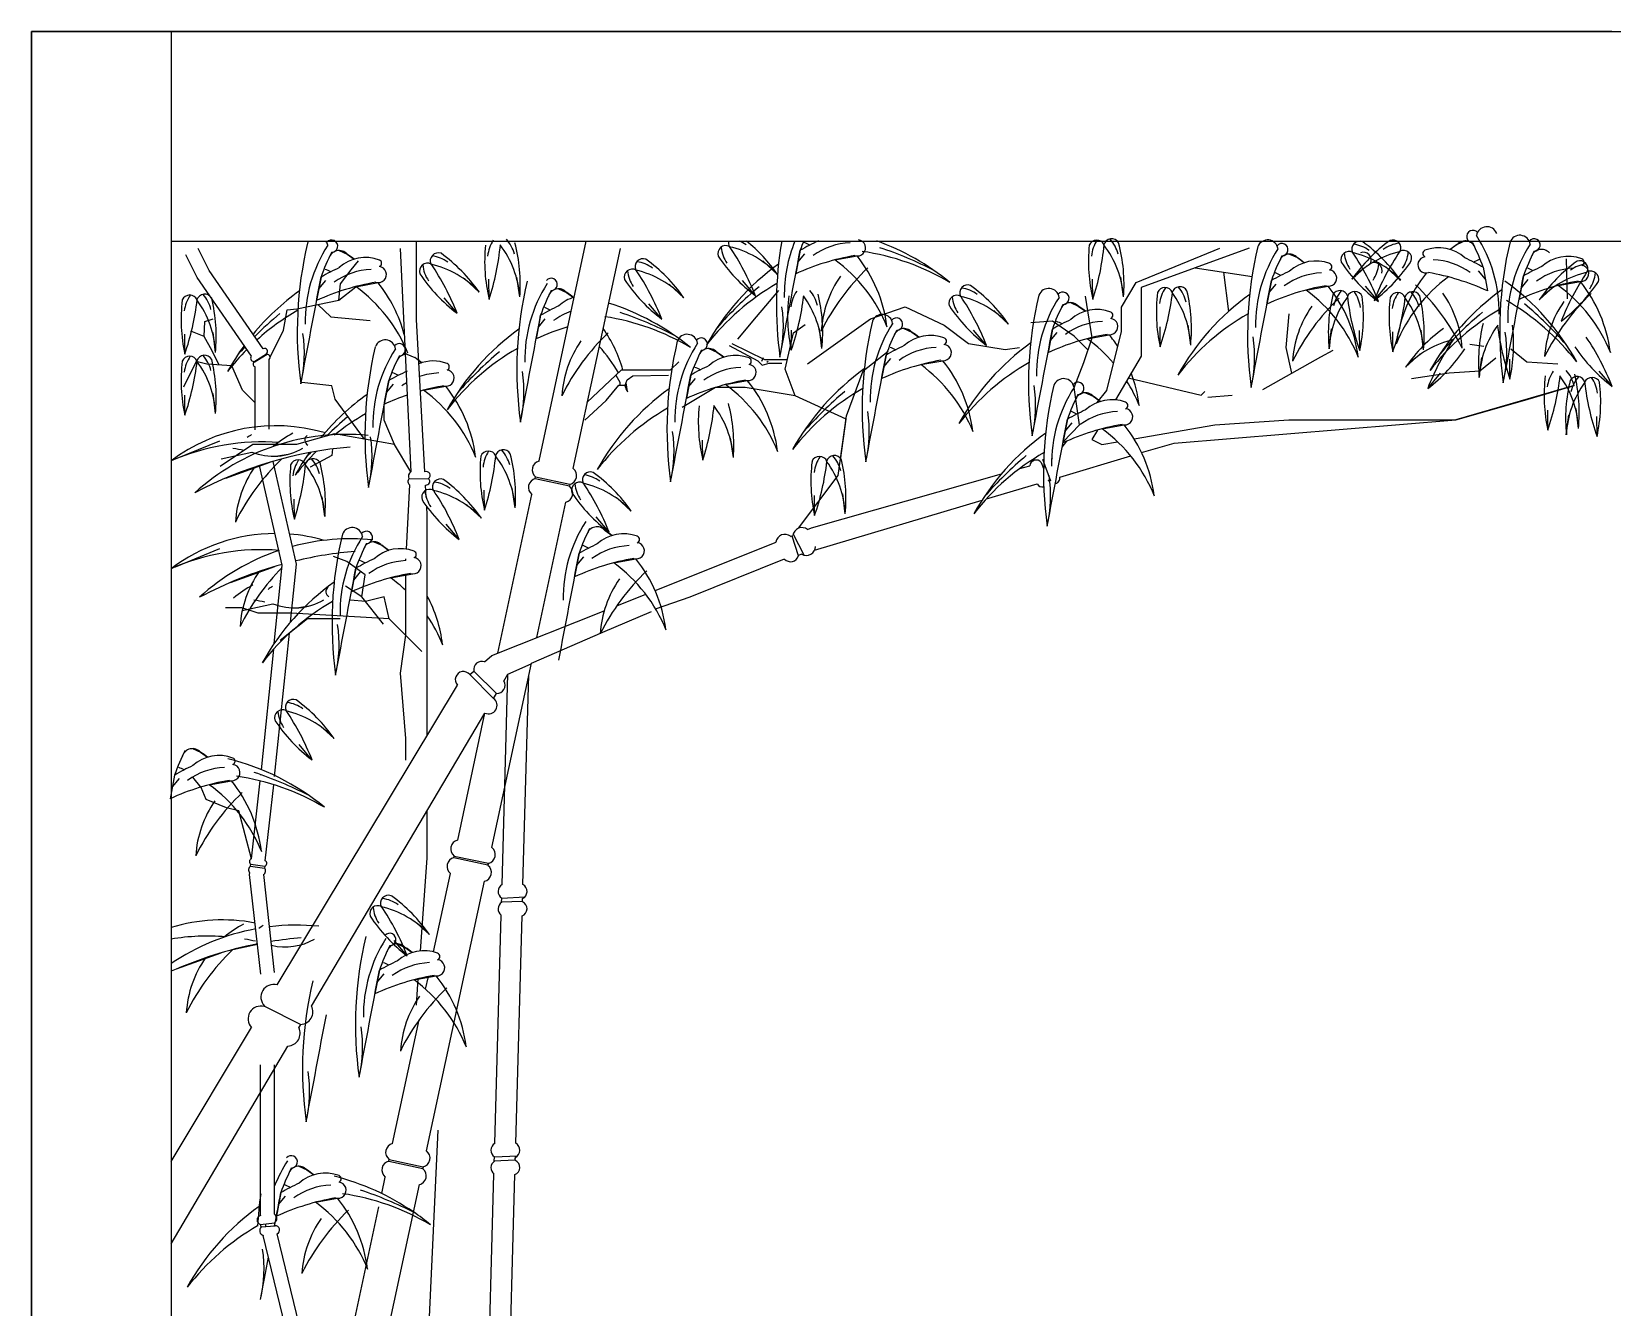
# Model space of a CAD drawing. Extents: x 195 to 3795, y 1003 to 3403.
# Drawn here: x 195 to 1996, y 1949 to 3403 of the extents above; entities that cross this region are included whole.
import ezdxf

# ---------------------------------------------------------------- set-up
doc = ezdxf.new("R2010")
doc.units = 0
doc.header["$LTSCALE"] = 60
doc.header["$MEASUREMENT"] = 0
for name, color, linetype in [('3', 3, 'CONTINUOUS'), ('4', 4, 'CONTINUOUS'), ('7', 7, 'CONTINUOUS')]:
    doc.layers.add(name, color=color, linetype=linetype)

msp = doc.modelspace()

# ---------------------------------------------------------------- linework, layer by layer
at = {"layer": '3', "linetype": 'BYBLOCK'}
for p, q in [((1819.1, 3160.3), (1811.1, 3154.5)), ((1828.2, 3164.3), (1819.1, 3160.3)), ((1044.7, 3126), (1027.9, 3141.4)), ((1627.8, 3149.3), (1636.9, 3145.2)), ((1636.9, 3145.2), (1644.9, 3139.4)), ((1699.1, 3120.6), (1715.9, 3136)), ((1754.6, 3119.3), (1737.7, 3134.8)), ((1848.6, 3134.2), (1853.7, 3107.2)), ((704.8, 3106), (688, 3121.5)), ((716.2, 3097.7), (715.9, 3120.5)), ((751.1, 3100.5), (747.9, 3123.1)), ((1019.5, 3101.8), (1004.8, 3119.2)), ((1404, 3097.7), (1403.7, 3120.5)), ((1438.9, 3100.5), (1435.7, 3123.1)), ((1607.4, 3119.1), (1602.3, 3092.2)), ((1851.2, 3120.7), (1843.3, 3130.1)), ((1894.6, 3124.4), (1889.5, 3097.4)), ((1892.1, 3110.9), (1899.9, 3120.3)), ((1934.1, 3113.4), (1959.3, 3117.9)), ((679.6, 3081.8), (664.8, 3099.2)), ((938.1, 3099.4), (921.2, 3114.8)), ((1604.8, 3105.6), (1612.7, 3115)), ((1646.9, 3108.1), (1672.1, 3112.7)), ((1729.3, 3095.1), (1714.6, 3112.6)), ((1724.3, 3096.3), (1739.1, 3113.8)), ((1912.3, 3097), (1929.1, 3112.4)), ((912.9, 3075.1), (898.1, 3092.6)), ((1308, 3069.4), (1291.2, 3084.8)), ((1624.3, 3042.7), (1627.5, 3081.1)), ((1060.4, 3039.8), (1060.6, 3062.6)), ((1095.4, 3041.8), (1092.6, 3064.5)), ((1282.8, 3045.2), (1268, 3062.6)), ((1480.5, 3043.6), (1480.6, 3066.4)), ((1515.4, 3045.6), (1512.6, 3068.3)), ((1673.1, 3041.2), (1675.9, 3063.9)), ((1708, 3039.2), (1707.9, 3062)), ((1780.6, 3040), (1777.8, 3062.7)), ((369.5, 3035.2), (369.6, 3058)), ((404.5, 3037.2), (401.7, 3059.9)), ((1745.6, 3038), (1745.8, 3060.8)), ((1849.4, 3044), (1833.4, 3046.1)), ((1597.5, 2995), (1663.7, 3032.1)), ((1630.6, 3013.5), (1624.3, 3042.7)), ((1663.7, 3032.1), (1677.6, 3039.6)), ((1760.1, 3020.3), (1777, 3035.7)), ((1844.2, 3008.6), (1847, 3031.3)), ((1844.9, 3016.1), (1863, 3031)), ((1879.1, 3006.6), (1879, 3029.4)), ((1898.4, 3025.9), (1880.2, 3040.8)), ((1933.5, 3023.8), (1898.4, 3025.9)), ((1767.1, 3007.6), (1809.7, 3014)), ((1785.4, 2996), (1800.1, 3013.5)), ((1809.7, 3014), (1844.9, 3016.1)), ((1995.4, 2998.5), (1980.7, 3015.9)), ((404.5, 2967.5), (401.7, 2990.2)), ((369.5, 2965.5), (369.6, 2988.3)), ((1922.2, 2948.6), (1922.4, 2971.4)), ((1957.2, 2950.6), (1954.4, 2973.3)), ((1943.3, 2943.4), (1946.1, 2966)), ((1978.3, 2941.3), (1978.2, 2964.2)), ((359, 2915.7), (409.3, 2936.5)), ((959.6, 2914.5), (959.3, 2937.3)), ((994.5, 2917.3), (991.2, 2939.9)), ((410.9, 2915.8), (445.9, 2923.6)), ((1345.1, 2911.7), (1347.8, 2904.7)), ((1346.7, 2915.5), (1355.6, 2890.8)), ((624.8, 2893.2), (647.3, 2893.3)), ((745.8, 2860), (742.6, 2882.6)), ((1353.2, 2890.6), (1355.3, 2891.4)), ((494.3, 2847.2), (494, 2870)), ((529.2, 2850), (525.9, 2872.6)), ((707.4, 2848.3), (690.5, 2863.7)), ((710.9, 2857.2), (710.6, 2880)), ((878.1, 2856.3), (861.3, 2871.8)), ((1086.9, 2851.2), (1087, 2874)), ((1121.8, 2853.2), (1119.1, 2875.9)), ((852.9, 2832.1), (838.1, 2849.6)), ((682.2, 2824), (667.4, 2841.5)), ((1060.9, 2828), (1068.4, 2805.5)), ((1062.4, 2829.9), (1074.8, 2806.3)), ((694.1, 2670), (721.2, 2642.7)), ((698.9, 2674), (724.7, 2648.5)), ((539.7, 2596.9), (522.8, 2612.4)), ((378.4, 2585.5), (387.4, 2581.5)), ((387.4, 2581.5), (395.4, 2575.7)), ((514.4, 2572.7), (499.7, 2590.1)), ((357.9, 2555.4), (352.9, 2528.4)), ((355.4, 2541.9), (363.3, 2551.3)), ((388.1, 2541.3), (378.8, 2553)), ((394, 2527.4), (388.1, 2541.3)), ((397.4, 2544.4), (422.7, 2548.9)), ((417.2, 2518.1), (394, 2527.4)), ((431.2, 2514.6), (417.2, 2518.1)), ((445.4, 2459.8), (431.2, 2514.6)), ((444.5, 2451.5), (460.2, 2449.4)), ((444.7, 2453.7), (460.6, 2451.6)), ((714.9, 2452.5), (676, 2460.9)), ((676.5, 2463.1), (715.3, 2454.8)), ((715.3, 2454.8), (714.9, 2452.5)), ((730.5, 2415.2), (756.7, 2416.4)), ((729.8, 2410.7), (754.2, 2411.8)), ((648.2, 2373.6), (631.3, 2389)), ((622.9, 2349.4), (608.2, 2366.8)), ((460.2, 2292), (501.7, 2270.9)), ((640.7, 2106.6), (601.8, 2115)), ((602.2, 2117.2), (641.1, 2108.9)), ((721.6, 2115.6), (746, 2116.8)), ((722.3, 2120.1), (748.5, 2121.3)), ((455.9, 2043.1), (471.8, 2045)), ((456.6, 2040.3), (472.6, 2041.7))]:
    msp.add_line(p, q, dxfattribs=at)
at = {"layer": '3', "color": 7, "linetype": 'BYBLOCK'}
msp.add_line((460.6, 2451.6), (460.2, 2449.4), dxfattribs=at)
at = {"layer": '3', "linetype": 'BYBLOCK'}
for points in [[(1943.2, 3143.9), (1944.3, 3098.2)], [(1370.1, 2935.3), (1388.9, 2954.6), (1382.5, 2997.1), (1393.8, 3025.5), (1403.3, 3053.8), (1395.7, 3101.1)], [(1116.3, 2914.4), (1122.8, 2961.1), (1064.7, 2987.7), (1053.4, 3017.9), (1062.8, 3059.5), (1076.1, 3068.9)], [(1398.6, 3039.7), (1382.5, 3055.7), (1357.9, 3072.7), (1333.3, 3070.8)], [(448.4, 3026.2), (463.4, 3035.1)], [(449.2, 3027.2), (448.4, 3026.2)], [(449.2, 3027.2), (462.7, 3035.6)], [(1068.5, 2836.7), (1113.9, 2897), (1123.4, 2965), (1142.3, 3016), (1170.6, 3038.7)], [(574.3, 2938.3), (540.8, 2983.9), (537, 2999), (537, 2999), (502.9, 3002.8)], [(1064.7, 2987.7), (1008, 2997.1), (973.9, 2997.1), (936.1, 2974.5)], [(540.2, 2944.5), (539.9, 2942.8)], [(537.9, 2927.2), (537, 2919.7), (512.4, 2906.4), (512.4, 2906.4)], [(571.2, 2758.4), (574.8, 2783.6), (554, 2798.7), (538.9, 2804.4)], [(676, 2460.9), (676.5, 2463.1)], [(676.1, 2461.3), (676.5, 2463.1)], [(714.8, 2452.5), (715.3, 2454.8)], [(715.2, 2454.6), (715.3, 2454.8)], [(730.3, 2410.3), (730.5, 2415.2)], [(722.1, 2115.2), (722.3, 2120.1)]]:
    msp.add_lwpolyline(points, dxfattribs=at)
for centre, radius, start, end in [((1836.8, 3169.3), 7.05, 39.6135, 268.36), ((1852.9, 3168.6), 11.9, 20.8568, 171.8118), ((1706.1, 3083.3), 160.6, 359.0495, 32.8195), ((1890.3, 3158.8), 11.9, 8.1882, 159.1432), ((933, 3061.2), 435.4, 166.6417, 187.9006), ((667.3, 3072.2), 160.6, 147.1805, 180.9505), ((520.5, 3157.6), 11.9, 146.5675, 159.1432), ((520.5, 3157.6), 11.9, 8.1882, 33.4325), ((536.7, 3158.3), 7.05, 271.64, 140.3865), ((545.3, 3141.2), 12.1, 41.562, 163.2311), ((898, 3141.2), 186.9, 174.4239, 193.47), ((755.5, 3142.7), 41.2, 147.153, 174.0726), ((438, 3187.3), 292.3, 342.1547, 354.602), ((642.4, 3093.1), 109, 3.8956, 37.6977), ((705.2, 3138.6), 41.2, 15.1024, 42.022), ((564.8, 3114.5), 186.9, 355.7049, 14.751), ((985.9, 3149.7), 9.23, 63.2126, 197.8405), ((1021.5, 3161.4), 41.2, 186.4133, 213.3328), ((998.2, 3161.5), 9.23, 163.2049, 204.4829), ((965.2, 3051.5), 109, 43.1559, 76.9579), ((747.4, 2995), 292.3, 21.415, 33.8623), ((985, 3126.4), 41.2, 54.3627, 66.3202), ((891.6, 3018.9), 186.9, 34.9652, 50.9911), ((1478.8, 3091.6), 435.4, 170.4162, 187.9006), ((-71727.8, 16886.1), 74082.3, 349.221534, 349.317379), ((1213, 3102.6), 160.6, 157.4901, 180.9505), ((1209.5, 2909.7), 280.7, 114.8909, 119.6643), ((1280.4, 3080.2), 222.3, 157.8131, 160.7294), ((1006.8, 3000.7), 175.5, 64.8117, 67.0458), ((1130.7, 3085.2), 77.1, 92.3761, 126.0894), ((1135.7, 3156.4), 9.29, 252.5723, 82.3472), ((1102.2, 2883.7), 271.4, 59.2134, 81.7773), ((1062.9, 2900), 280.7, 50.5942, 70.2509), ((1016.9, 2727.3), 452.9, 62.9215, 71.4084), ((1585.8, 3141.2), 186.9, 174.4239, 193.47), ((1408.4, 3156), 9.23, 23.9523, 158.5802), ((1443.3, 3142.7), 41.2, 147.153, 174.0726), ((1125.8, 3187.3), 292.3, 342.1547, 354.602), ((1425.4, 3157.4), 9.23, 30.5948, 165.2227), ((1330.2, 3093.1), 109, 3.8956, 37.6977), ((1393, 3138.6), 41.2, 15.1024, 42.022), ((1252.6, 3114.5), 186.9, 355.7049, 14.751), ((2015.6, 3057.2), 435.4, 166.6417, 187.9006), ((1749.8, 3068.2), 160.6, 147.1805, 180.9505), ((1603.1, 3153.5), 11.9, 8.1882, 159.1432), ((1619.2, 3154.3), 7.05, 271.64, 140.3865), ((1695.8, 3143), 9.23, 63.2126, 197.8405), ((1708.1, 3154.8), 9.23, 69.8551, 204.4829), ((1852.3, 3013.5), 186.9, 125.9887, 145.0348), ((1778.6, 3046), 109, 103.0421, 136.8441), ((1694.9, 3119.8), 41.2, 54.3627, 81.2823), ((1712, 3142.2), 9.23, 335.5171, 110.1449), ((1601.4, 3012.2), 186.9, 34.9652, 54.0113), ((1996.4, 2989.6), 292.3, 146.1377, 158.585), ((1758.8, 3121), 41.2, 98.7177, 125.6373), ((1745.6, 3156), 9.23, 335.5171, 110.1449), ((1757.9, 3144.2), 9.23, 342.1595, 116.7874), ((1783.7, 3149.9), 3.94, 110.8566, 249.1436), ((1798, 3112.3), 44.2, 47.5173, 110.8566), ((1909.6, 3027), 161.1, 124.1635, 127.6781), ((1828.2, 3152.2), 12.1, 16.7689, 138.438), ((1638.8, 3060.8), 222.3, 19.2706, 27.1657), ((2302.8, 3062.5), 435.4, 166.6417, 187.9006), ((2037.1, 3073.5), 160.6, 147.1805, 180.9505), ((2104.4, 3051), 222.3, 152.8343, 160.7294), ((1906.5, 3159.6), 7.05, 271.64, 140.3865), ((1915, 3142.5), 12.1, 41.562, 163.2311), ((734.6, 3049.8), 222.3, 152.8343, 160.7294), ((663.7, 2879.2), 280.7, 114.8909, 119.6643), ((575.4, 3101.2), 44.2, 69.1434, 132.4827), ((463.9, 3015.9), 161.1, 52.3219, 55.8365), ((589.9, 3126), 9.29, 252.5723, 82.3472), ((589.8, 3138.9), 3.94, 290.8564, 69.1434), ((646, 3129.7), 9.23, 63.2126, 197.8405), ((681.5, 3141.5), 41.2, 186.4133, 213.3328), ((658.3, 3141.5), 9.23, 69.8551, 204.4829), ((625.3, 3031.5), 109, 43.1559, 76.9579), ((407.5, 2975.1), 292.3, 21.415, 33.8623), ((645.1, 3106.5), 41.2, 54.3627, 81.2823), ((551.6, 2998.9), 186.9, 34.9652, 54.0113), ((891.6, 3134.8), 9.23, 69.8551, 204.4829), ((878.4, 3099.8), 41.2, 54.3627, 81.2823), ((784.9, 2992.3), 186.9, 34.9652, 54.0113), ((1209.5, 2909.7), 280.7, 125.6731, 150.9979), ((1132.7, 3250.5), 186.9, 213.6842, 232.7303), ((1178.9, 2880.1), 271.4, 99.7682, 114.7154), ((1322.8, 2949.2), 254.3, 133.534, 153.7866), ((1006.8, 3000.7), 175.5, 21.8019, 53.9646), ((1009.6, 3046.4), 161.1, 7.2665, 38.7053), ((1817.2, 3045.8), 222.3, 152.8343, 160.7294), ((1627.8, 3137.2), 12.1, 41.562, 163.2311), ((1658, 3097.2), 44.2, 69.1434, 132.4827), ((1546.4, 3011.9), 161.1, 52.3219, 55.8365), ((1672.3, 3134.8), 3.94, 290.8564, 69.1434), ((1842.5, 3243.8), 186.9, 213.6842, 232.7303), ((1731.3, 3154.8), 41.2, 186.4133, 213.3328), ((1675.1, 3044.8), 109, 43.1559, 76.9579), ((1457.2, 2988.4), 292.3, 21.415, 33.8623), ((1724.3, 3130.4), 9.23, 342.1595, 116.7874), ((1688.8, 3142.2), 41.2, 326.6672, 353.5867), ((1611.2, 3245.1), 186.9, 307.2697, 326.3158), ((1722.4, 3156), 41.2, 326.6672, 353.5867), ((1783.5, 3137), 9.29, 97.6528, 287.4277), ((1788.4, 3065.8), 77.1, 53.9106, 87.6239), ((1709.7, 2890.3), 280.7, 60.3357, 65.1091), ((1912.4, 2981.3), 175.5, 112.9542, 115.1883), ((2033.5, 2880.5), 280.7, 114.8909, 119.6643), ((2065.4, 2989.9), 186.9, 125.9887, 145.0348), ((1945.2, 3102.5), 44.2, 69.1434, 132.4827), ((1972, 3097.4), 41.2, 98.7177, 125.6373), ((1958.8, 3132.4), 9.23, 335.5171, 110.1449), ((1959.7, 3127.2), 9.29, 252.5723, 82.3472), ((1959.6, 3140.1), 3.94, 290.8564, 69.1434), ((-72273.6, 16855.7), 74082.3, 349.221534, 349.317379), ((633.2, 2849.7), 271.4, 99.7682, 114.7154), ((461.1, 2970.2), 175.5, 64.8117, 67.0458), ((585, 3054.8), 77.1, 92.3761, 126.0894), ((463.9, 3015.9), 161.1, 14.999, 38.7053), ((792.8, 3230.5), 186.9, 213.6842, 232.7303), ((1183.1, 3017.6), 435.4, 166.6417, 187.9006), ((917.4, 3028.6), 160.6, 147.1805, 180.9505), ((786.8, 3114.7), 7.05, 271.64, 140.3865), ((879.3, 3123), 9.23, 63.2126, 197.8405), ((1026, 3223.9), 186.9, 213.6842, 232.7303), ((914.8, 3134.8), 41.2, 186.4133, 213.3328), ((858.6, 3024.8), 109, 43.1559, 76.9579), ((640.7, 2968.4), 292.3, 21.415, 33.8623), ((1178.9, 2880.1), 271.4, 119.8148, 142.3787), ((1217.6, 3053.8), 123.2, 145.164, 176.4083), ((-71191, 16851.6), 74082.3, 349.221534, 349.317379), ((1746.3, 2875.2), 280.7, 114.8909, 119.6643), ((1543.6, 2966.2), 175.5, 64.8117, 67.0458), ((1667.5, 3050.8), 77.1, 92.3761, 126.0894), ((1672.5, 3121.9), 9.29, 252.5723, 82.3472), ((1912.4, 2981.3), 175.5, 126.0354, 158.1981), ((1909.6, 3027), 161.1, 141.2947, 172.7335), ((1740.2, 2860.7), 271.4, 65.2846, 80.2318), ((-70903.8, 16856.9), 74082.3, 349.221534, 349.317379), ((1709.7, 2890.3), 280.7, 29.0021, 54.3269), ((2003, 2850.9), 271.4, 99.7682, 114.7154), ((1830.9, 2971.5), 175.5, 64.8117, 67.0458), ((1954.8, 3056.1), 77.1, 92.3761, 126.0894), ((1991.8, 3022.4), 109, 103.0421, 136.8441), ((2209.6, 2966), 292.3, 146.1377, 158.585), ((1824.3, 3221.5), 186.9, 307.2697, 326.3158), ((1833.6, 3017.2), 161.1, 7.2665, 38.7053), ((1971.1, 3120.6), 9.23, 342.1595, 116.7874), ((1935.5, 3132.4), 41.2, 326.6672, 353.5867), ((375.1, 3093.4), 9.23, 22.6861, 157.3139), ((409.8, 3079.3), 41.2, 145.8867, 172.8063), ((392.1, 3094.4), 9.23, 29.3285, 163.9564), ((359.3, 3076.3), 41.2, 13.8362, 40.7557), ((218.4, 3055.3), 186.9, 354.4387, 13.4848), ((663.7, 2879.2), 280.7, 125.6731, 140.4476), ((461.1, 2970.2), 175.5, 22.1245, 53.9646), ((984.7, 3006.2), 222.3, 152.8343, 160.7294), ((795.3, 3097.6), 12.1, 41.562, 163.2311), ((825.5, 3057.7), 44.2, 106.3059, 132.4827), ((713.9, 2972.4), 161.1, 52.3219, 55.8365), ((1315.9, 2766.1), 452.9, 130.1837, 138.6706), ((1243.1, 3079.3), 186.9, 173.1577, 192.2038), ((1100.7, 3083.9), 41.2, 145.8867, 172.8063), ((784.2, 3135.5), 292.3, 340.8884, 353.3357), ((986.5, 3036.8), 109, 2.6294, 36.4314), ((1050.3, 3080.9), 41.2, 13.8362, 40.7557), ((909.3, 3059.9), 186.9, 354.4387, 13.4848), ((1249.2, 3093.1), 9.23, 63.2126, 197.8405), ((1284.7, 3104.8), 41.2, 186.4133, 213.3328), ((1261.5, 3104.9), 9.23, 69.8551, 204.4829), ((1228.5, 2994.9), 109, 43.1559, 76.9579), ((1010.7, 2938.4), 292.3, 21.415, 33.8623), ((1248.3, 3069.8), 41.2, 54.3627, 81.2823), ((1154.8, 2962.3), 186.9, 34.9652, 54.0113), ((1766.1, 3001.8), 435.4, 166.6417, 187.9006), ((1500.4, 3012.9), 160.6, 147.1805, 180.9505), ((1353.7, 3098.2), 11.9, 8.1882, 159.1432), ((1369.8, 3098.9), 7.05, 271.64, 140.3865), ((1663.2, 3083.1), 186.9, 173.1577, 192.2038), ((1486.1, 3101.8), 9.23, 22.6861, 157.3139), ((1520.7, 3087.6), 41.2, 145.8867, 172.8063), ((1204.3, 3139.3), 292.3, 340.8884, 353.3357), ((1503.1, 3102.8), 9.23, 29.3285, 163.9564), ((1406.5, 3040.6), 109, 2.6294, 36.4314), ((1746.3, 2875.2), 280.7, 125.6731, 150.9979), ((1470.3, 3084.7), 41.2, 13.8362, 40.7557), ((1329.4, 3063.7), 186.9, 354.4387, 13.4848), ((1715.7, 2845.7), 271.4, 99.7682, 114.7154), ((1859.6, 2914.8), 254.3, 133.534, 153.7866), ((1543.6, 2966.2), 175.5, 21.8019, 53.9646), ((1546.4, 3011.9), 161.1, 7.2665, 38.7053), ((1859.1, 3059.3), 186.9, 166.5152, 185.5613), ((1782, 3036.2), 109, 143.5686, 177.3706), ((1685.4, 3098.4), 9.23, 16.0436, 150.6715), ((1718.2, 3080.4), 41.2, 139.2443, 166.1638), ((1702.4, 3097.4), 9.23, 22.6861, 157.3139), ((1984.2, 3134.9), 292.3, 186.6643, 199.1116), ((1667.8, 3083.3), 41.2, 7.1937, 34.1133), ((1525.3, 3078.7), 186.9, 347.7962, 6.8423), ((1928.3, 3077.5), 186.9, 173.1577, 192.2038), ((1751.3, 3096.2), 9.23, 22.6861, 157.3139), ((1785.9, 3082.1), 41.2, 145.8867, 172.8063), ((1469.5, 3133.7), 292.3, 340.8884, 353.3357), ((1768.3, 3097.2), 9.23, 29.3285, 163.9564), ((1671.7, 3035), 109, 2.6294, 36.4314), ((1735.5, 3079.1), 41.2, 13.8362, 40.7557), ((1596.4, 2929.8), 254.3, 26.2134, 46.466), ((1594.6, 3058.1), 186.9, 354.4387, 13.4848), ((2033.5, 2880.5), 280.7, 125.6731, 150.9979), ((1701.6, 3034.4), 123.2, 3.5917, 34.836), ((2146.8, 2920), 254.3, 133.534, 153.7866), ((1830.9, 2971.5), 175.5, 21.8019, 53.9646), ((552.2, 3074.7), 186.9, 173.1577, 192.2038), ((93.3, 3130.9), 292.3, 340.8884, 353.3357), ((295.6, 3032.2), 109, 2.6294, 36.4314), ((770.1, 2735.6), 452.9, 130.1837, 135.1182), ((633.2, 2849.7), 271.4, 119.8148, 131.9522), ((-72023.5, 16812.1), 74082.3, 349.221534, 349.317379), ((913.8, 2835.6), 280.7, 114.8909, 119.6643), ((711.2, 2926.6), 175.5, 64.8117, 67.0458), ((835.1, 3011.2), 77.1, 109.2327, 126.0894), ((767.3, 2825.9), 280.7, 50.5942, 72.3662), ((721.2, 2653.3), 452.9, 62.9215, 71.4084), ((896.3, 3066.6), 155.1, 347.0249, 8.398), ((1164.1, 3068.6), 11.9, 8.1882, 159.1432), ((1396, 3193.9), 186.9, 213.6842, 232.7303), ((1567.7, 2990.4), 222.3, 152.8343, 160.7294), ((1378.4, 3081.8), 12.1, 41.562, 163.2311), ((1408.6, 3041.9), 44.2, 69.1434, 132.4827), ((1297, 2956.6), 161.1, 52.3219, 55.8365), ((1422.9, 3079.5), 3.94, 290.8564, 69.1434), ((1715.7, 2845.7), 271.4, 119.8148, 142.3787), ((1754.4, 3019.4), 123.2, 145.164, 176.4083), ((2003, 2850.9), 271.4, 119.8148, 142.3787), ((2139.9, 2736.9), 452.9, 130.1837, 138.6706), ((1740.2, 2860.7), 271.4, 37.6213, 60.1852), ((1603.3, 2746.7), 452.9, 41.3294, 49.8163), ((2041.6, 3024.7), 123.2, 145.164, 176.4083), ((913.8, 2835.6), 280.7, 125.6731, 150.9979), ((883.3, 2806.1), 271.4, 106.5798, 114.7154), ((713.9, 2972.4), 161.1, 16.2002, 34.8749), ((806.6, 2809.7), 271.4, 59.2134, 81.1861), ((1576.6, 2972.3), 435.4, 166.6417, 187.9006), ((1310.9, 2983.3), 160.6, 147.1805, 180.9505), ((1378.2, 2960.8), 222.3, 152.8343, 160.7294), ((1180.3, 3069.4), 7.05, 271.64, 140.3865), ((1188.8, 3052.3), 12.1, 41.562, 163.2311), ((-71440.4, 16796.3), 74082.3, 349.221534, 349.317379), ((1496.9, 2819.9), 280.7, 114.8909, 119.6643), ((1294.2, 2910.9), 175.5, 64.8117, 67.0458), ((1418.1, 2995.4), 77.1, 92.3761, 126.0894), ((1423.1, 3066.6), 9.29, 252.5723, 82.3472), ((1913.3, 2913.2), 186.9, 125.9887, 145.0348), ((2030.2, 3026.7), 186.9, 166.5152, 185.5613), ((1953.1, 3003.6), 109, 143.5686, 177.3706), ((2155.3, 3102.3), 292.3, 186.6643, 199.1116), ((1696.4, 3046.1), 186.9, 347.7962, 6.8423), ((663.7, 2879.2), 280.7, 143.85, 150.9979), ((770.1, 2735.6), 452.9, 137.1698, 138.6706), ((350.6, 3036.2), 155.1, 347.0249, 8.398), ((1010.1, 2943.1), 435.4, 166.6417, 187.9006), ((597.7, 3039.5), 11.9, 8.1882, 159.1432), ((613.8, 3040.2), 7.05, 271.64, 140.3865), ((1027.1, 2875.2), 254.3, 133.534, 153.7866), ((921.9, 2979.8), 123.2, 145.164, 176.4083), ((711.2, 2926.6), 175.5, 29.8015, 41.9443), ((1354.2, 2949.5), 435.4, 166.6417, 187.9006), ((1088.5, 2960.5), 160.6, 147.1805, 180.9505), ((941.7, 3045.9), 11.9, 8.1882, 159.1432), ((957.8, 3046.6), 7.05, 271.64, 140.3865), ((1307.3, 2790.3), 280.7, 114.8909, 119.6643), ((1219, 3012.3), 44.2, 69.1434, 132.4827), ((1107.4, 2927), 161.1, 52.3219, 55.8365), ((1233.5, 3037), 9.29, 252.5723, 82.3472), ((1233.3, 3049.9), 3.94, 290.8564, 69.1434), ((1496.9, 2819.9), 280.7, 125.6731, 150.9979), ((1466.3, 2790.3), 271.4, 99.7682, 114.7154), ((1294.2, 2910.9), 175.5, 40.555, 53.9646), ((1297, 2956.6), 161.1, 32.8574, 38.7053), ((1433.1, 3032.2), 155.1, 347.0249, 8.398), ((1839.6, 2945.7), 109, 103.0421, 136.8441), ((2057.5, 2889.3), 292.3, 146.1377, 158.585), ((1720.4, 3037.5), 155.1, 347.0249, 8.398), ((2108.6, 3147.2), 186.9, 213.6842, 232.7303), ((1723.3, 2891.7), 292.3, 21.415, 33.8623), ((552.2, 3005), 186.9, 173.1577, 192.2038), ((375.1, 3023.7), 9.23, 22.6861, 157.3139), ((409.8, 3009.6), 41.2, 145.8867, 172.8063), ((93.3, 3061.2), 292.3, 340.8884, 353.3357), ((392.1, 3024.7), 9.23, 29.3285, 163.9564), ((295.6, 2962.5), 109, 2.6294, 36.4314), ((359.3, 3006.6), 41.2, 13.8362, 40.7557), ((218.4, 2985.6), 186.9, 354.4387, 13.4848), ((633.2, 2849.7), 271.4, 135.3492, 142.3787), ((744.4, 2954.1), 160.6, 147.1805, 180.9505), ((811.7, 2931.7), 222.3, 152.8343, 160.7294), ((622.4, 3023.1), 12.1, 90, 163.2311), ((541, 2897.9), 161.1, 52.3219, 55.8365), ((652.6, 2983.2), 44.2, 69.1434, 111.8257), ((883.3, 2806.1), 271.4, 119.8148, 142.3787), ((1020.2, 2692), 452.9, 130.1837, 138.6706), ((1155.8, 2938.1), 222.3, 152.8343, 160.7294), ((966.4, 3029.5), 12.1, 41.562, 163.2311), ((996.6, 2989.5), 44.2, 69.1434, 132.4827), ((885, 2904.2), 161.1, 52.3219, 55.8365), ((1010.9, 3027.2), 3.94, 290.8564, 69.1434), ((-71630, 16766.7), 74082.3, 349.221534, 349.317379), ((1276.8, 2760.7), 271.4, 99.7682, 114.7154), ((1104.6, 2881.3), 175.5, 64.8117, 67.0458), ((1228.6, 2965.8), 77.1, 92.3761, 126.0894), ((1107.4, 2927), 161.1, 7.2665, 38.7053), ((1466.3, 2790.3), 271.4, 119.8148, 142.3787), ((1672.2, 3144.8), 186.9, 307.2697, 326.3158), ((740.8, 2761.2), 280.7, 114.8909, 119.6643), ((538.2, 2852.1), 175.5, 64.8117, 67.0458), ((662.1, 2936.7), 77.1, 92.3761, 109.0457), ((667.1, 3007.9), 9.29, 252.5723, 82.3472), ((666.9, 3020.8), 3.94, 290.8564, 69.1434), ((600.7, 2992.6), 155.1, 347.0249, 8.398), ((-71852.4, 16744), 74082.3, 349.221534, 349.317379), ((1084.9, 2767.5), 280.7, 114.8909, 119.6643), ((882.2, 2858.5), 175.5, 64.8117, 67.0458), ((1006.1, 2943.1), 77.1, 92.3761, 126.0894), ((1011.1, 3014.3), 9.29, 252.5723, 82.3472), ((1307.3, 2790.3), 280.7, 125.6731, 150.9979), ((1104.6, 2881.3), 175.5, 21.8019, 53.9646), ((1370.7, 2995.4), 11.9, 8.1882, 159.1432), ((1297, 2956.6), 161.1, 7.2665, 20.7633), ((2104.9, 2988.1), 186.9, 173.1577, 192.2038), ((1962.5, 2992.7), 41.2, 145.8867, 172.8063), ((1646, 3044.3), 292.3, 340.8884, 353.3357), ((1848.3, 2945.6), 109, 2.6294, 36.4314), ((1912.1, 2989.7), 41.2, 13.8362, 40.7557), ((1955.7, 3000.5), 9.23, 16.0436, 150.6715), ((1988.5, 2982.5), 41.2, 139.2443, 166.1638), ((1771.1, 2968.7), 186.9, 354.4387, 13.4848), ((1972.7, 2999.5), 9.23, 22.6861, 157.3139), ((1938, 2985.4), 41.2, 7.1937, 34.1133), ((-72196.5, 16737.6), 74082.3, 349.221534, 349.317379), ((662.1, 2936.7), 77.1, 121.2132, 126.0894), ((710.3, 2731.6), 271.4, 99.7682, 105.485), ((538.2, 2852.1), 175.5, 21.8019, 53.9646), ((541, 2897.9), 161.1, 7.2665, 38.7053), ((1084.9, 2767.5), 280.7, 125.6731, 150.9979), ((711.2, 2926.6), 175.5, 21.8019, 24.6321), ((713.9, 2972.4), 161.1, 7.2665, 10.8198), ((1054.4, 2738), 271.4, 99.7682, 114.7154), ((882.2, 2858.5), 175.5, 21.8019, 53.9646), ((885, 2904.2), 161.1, 7.2665, 38.7053), ((1276.8, 2760.7), 271.4, 119.8148, 142.3787), ((1413.7, 2646.7), 452.9, 130.1837, 138.6706), ((1183.7, 2976.8), 155.1, 347.0249, 8.398), ((1783.2, 2899.1), 435.4, 166.6417, 187.9006), ((1517.5, 2910.1), 160.6, 147.1805, 180.9505), ((1386.8, 2996.2), 7.05, 271.64, 140.3865), ((1395.4, 2979.1), 12.1, 41.562, 163.2311), ((1294.2, 2910.9), 175.5, 21.8019, 32.3835), ((2129.4, 2961.5), 186.9, 166.5152, 185.5613), ((2052.2, 2938.4), 109, 143.5686, 177.3706), ((2254.5, 3037), 292.3, 186.6643, 199.1116), ((1795.6, 2980.8), 186.9, 347.7962, 6.8423), ((740.8, 2761.2), 280.7, 125.6731, 140.3893), ((710.3, 2731.6), 271.4, 108.8047, 114.7154), ((1054.4, 2738), 271.4, 119.8148, 142.3787), ((1141.4, 2958), 186.9, 174.4239, 193.47), ((681.4, 3004.1), 292.3, 342.1547, 354.602), ((885.8, 2909.9), 109, 3.8956, 37.6977), ((808.1, 2931.3), 186.9, 355.7049, 14.751), ((1584.8, 2887.6), 222.3, 152.8343, 160.7294), ((1513.9, 2717.1), 280.7, 114.8909, 119.6643), ((1425.6, 2939.1), 44.2, 69.1434, 132.4827), ((1314, 2853.8), 161.1, 52.3219, 55.8365), ((1440.1, 2963.8), 9.29, 252.5723, 82.3472), ((1439.9, 2976.7), 3.94, 290.8564, 69.1434), ((473.3, 2755.6), 198, 73.8558, 127.1184), ((847.2, 2617.6), 452.9, 130.1837, 134.2367), ((710.3, 2731.6), 271.4, 119.8148, 128.8931), ((994.2, 2947.3), 155.1, 347.0249, 8.398), ((-71423.4, 16693.5), 74082.3, 349.221534, 349.317379), ((1483.3, 2687.5), 271.4, 99.7682, 114.7154), ((1311.2, 2808.1), 175.5, 64.8117, 67.0458), ((1435.1, 2892.7), 77.1, 92.3761, 126.0894), ((1314, 2853.8), 161.1, 7.2665, 38.7053), ((553, 2688), 255.7, 84.3281, 132.334), ((586, 2731.5), 254.3, 123.5427, 124.9204), ((550.1, 2836.1), 123.2, 117.9128, 130.3811), ((512.4, 2937.2), 6.26, 123.0207, 244.7467), ((427.7, 2918.1), 155.1, 347.0249, 8.398), ((771.8, 2924.5), 155.1, 347.0249, 8.398), ((1513.9, 2717.1), 280.7, 125.6731, 150.9979), ((1311.2, 2808.1), 175.5, 21.8019, 53.9646), ((456.8, 2679.4), 255.7, 85.439, 113.7539), ((597.8, 2468.2), 462.8, 94.9251, 117.9657), ((382.2, 2675.5), 255.7, 77.6566, 80.5188), ((470.5, 2986.2), 67.3, 248.493, 299.8762), ((710.3, 2731.6), 271.4, 134.7387, 142.3787), ((740.8, 2761.2), 280.7, 144.8041, 150.9979), ((847.2, 2617.6), 452.9, 137.5461, 138.6706), ((892.7, 2900.7), 186.9, 174.4239, 193.47), ((715.3, 2915.5), 9.23, 23.9523, 158.5802), ((750.2, 2902.1), 41.2, 147.153, 174.0726), ((432.7, 2946.8), 292.3, 342.1547, 354.602), ((732.3, 2916.9), 9.23, 30.5948, 165.2227), ((637.1, 2852.6), 109, 3.8956, 37.6977), ((699.9, 2898.1), 41.2, 15.1024, 42.022), ((559.5, 2874), 186.9, 355.7049, 14.751), ((1092.5, 2909.4), 9.23, 22.6861, 157.3139), ((1127.2, 2895.2), 41.2, 145.8867, 172.8063), ((1109.5, 2910.4), 9.23, 29.3285, 163.9564), ((1076.7, 2892.3), 41.2, 13.8362, 40.7557), ((1483.3, 2687.5), 271.4, 119.8148, 142.3787), ((1620.3, 2573.5), 452.9, 130.1837, 138.6706), ((655.3, 2731.5), 254.3, 133.534, 153.7866), ((550.1, 2836.1), 123.2, 145.164, 176.4083), ((676.1, 2890.7), 186.9, 174.4239, 193.47), ((498.7, 2905.5), 9.23, 23.9523, 158.5802), ((533.6, 2892.2), 41.2, 147.153, 174.0726), ((216.1, 2936.8), 292.3, 342.1547, 354.602), ((515.6, 2906.9), 9.23, 30.5948, 165.2227), ((420.5, 2842.6), 109, 3.8956, 37.6977), ((483.3, 2888.1), 41.2, 15.1024, 42.022), ((342.8, 2864), 186.9, 355.7049, 14.751), ((630.6, 2895.8), 6.37, 123.4363, 203.9388), ((644.8, 2896.9), 4.38, 304.5039, 114.2304), ((831.6, 2891.8), 9.23, 69.8551, 204.4829), ((724.9, 2749.2), 186.9, 34.9652, 54.0113), ((1269.6, 2890.7), 186.9, 173.1577, 192.2038), ((810.7, 2946.8), 292.3, 340.8884, 353.3357), ((1013, 2848.2), 109, 2.6294, 36.4314), ((935.8, 2871.3), 186.9, 354.4387, 13.4848), ((1339.4, 2907.2), 7.3, 38.4863, 173.3707), ((1352.4, 2910.9), 7.3, 38.4863, 50.8431), ((628.4, 2890.1), 4.76, 139.7119, 233.2136), ((644.3, 2890.2), 4.23, 263.0766, 45.9016), ((660.9, 2883.7), 9.23, 69.8551, 204.4829), ((647.7, 2848.7), 41.2, 54.3627, 81.2823), ((554.2, 2741.1), 186.9, 34.9652, 54.0113), ((819.3, 2880), 9.23, 63.2126, 197.8405), ((854.8, 2891.8), 41.2, 186.4133, 213.3328), ((798.6, 2781.8), 109, 43.1559, 76.9579), ((580.8, 2725.4), 292.3, 21.415, 33.8623), ((818.4, 2856.8), 41.2, 54.3627, 81.2823), ((1346.5, 2890.6), 6.78, 208.134, 283.3942), ((1200.8, 2874.1), 155.1, 347.0249, 8.398), ((1346.5, 2890.6), 6.78, 0, 6.3846), ((1360.6, 2893.7), 5.78, 275.8987, 13.9539), ((648.6, 2871.9), 9.23, 63.2126, 197.8405), ((795.3, 2972.7), 186.9, 213.6842, 232.7303), ((684.1, 2883.7), 41.2, 186.4133, 213.3328), ((627.9, 2773.7), 109, 43.1559, 76.9579), ((410, 2717.3), 292.3, 21.415, 33.8623), ((966, 2980.8), 186.9, 213.6842, 232.7303), ((473.3, 2632.7), 198, 90.2742, 127.1184), ((473.3, 2632.7), 198, 73.8558, 85.5171), ((972.6, 2729.2), 435.4, 166.6417, 187.9006), ((706.9, 2740.2), 160.6, 147.1805, 180.9505), ((560.1, 2825.6), 11.9, 8.1882, 159.1432), ((576.3, 2826.3), 7.05, 271.64, 140.3865), ((961.2, 2757.3), 160.6, 147.1805, 180.9505), ((1028.5, 2734.9), 222.3, 152.8343, 160.7294), ((839.1, 2826.3), 12.1, 41.562, 163.2311), ((869.3, 2786.3), 44.2, 69.1434, 132.4827), ((757.7, 2701), 161.1, 52.3219, 55.8365), ((883.6, 2823.9), 3.94, 290.8564, 69.1434), ((456.8, 2556.6), 255.7, 85.439, 113.7539), ((558.3, 2569), 255.7, 108.5027, 132.334), ((558.3, 2569), 255.7, 84.3281, 105.0216), ((603.2, 2349.3), 462.8, 94.9251, 103.4134), ((774.2, 2717.8), 222.3, 152.8343, 160.7294), ((584.8, 2809.2), 12.1, 41.562, 163.2311), ((615, 2769.3), 44.2, 69.1434, 132.4827), ((503.4, 2684), 161.1, 52.3219, 55.8365), ((629.3, 2806.9), 3.94, 290.8564, 69.1434), ((957.6, 2564.3), 280.7, 114.8909, 119.6643), ((754.9, 2655.3), 175.5, 64.8117, 67.0458), ((878.8, 2739.9), 77.1, 92.3761, 126.0894), ((883.8, 2811.1), 9.29, 252.5723, 82.3472), ((603.2, 2349.3), 462.8, 105.3806, 117.9657), ((660.7, 2612.5), 254.3, 135.1576, 153.7866), ((703.3, 2547.3), 280.7, 114.8909, 119.6643), ((500.6, 2638.3), 175.5, 64.8117, 67.0458), ((624.6, 2722.8), 77.1, 92.3761, 126.0894), ((629.5, 2794), 9.29, 252.5723, 82.3472), ((-71979.7, 16540.7), 74082.3, 349.221534, 349.317379), ((927.1, 2534.8), 271.4, 99.7682, 114.7154), ((754.9, 2655.3), 175.5, 21.8019, 53.9646), ((757.7, 2701), 161.1, 7.2665, 38.7053), ((555.4, 2717.1), 123.2, 145.164, 176.4083), ((703.3, 2547.3), 280.7, 125.6731, 150.9979), ((-72234, 16523.7), 74082.3, 349.221534, 349.317379), ((672.8, 2517.7), 271.4, 99.7682, 114.7154), ((500.6, 2638.3), 175.5, 46.7504, 53.9646), ((1070.9, 2603.9), 254.3, 133.534, 153.7866), ((965.7, 2708.5), 123.2, 145.164, 176.4083), ((504.8, 2663.2), 123.2, 117.9128, 130.3811), ((610, 2558.5), 254.3, 123.5427, 124.9204), ((536.4, 2764.3), 6.26, 123.0207, 244.7467), ((503.4, 2684), 161.1, 7.2665, 27.9415), ((406.2, 2502.6), 255.7, 77.6566, 80.5188), ((672.8, 2517.7), 271.4, 119.8148, 142.3787), ((494.5, 2813.3), 67.3, 248.493, 299.8762), ((390.2, 2704.2), 155.1, 347.0249, 8.398), ((500.6, 2638.3), 175.5, 21.8019, 34.2349), ((480.9, 2620.6), 9.23, 63.2126, 197.8405), ((493.2, 2632.4), 9.23, 69.8551, 204.4829), ((480, 2597.4), 41.2, 54.3627, 81.2823), ((386.5, 2489.8), 186.9, 34.9652, 54.0113), ((627.6, 2721.4), 186.9, 213.6842, 232.7303), ((516.4, 2632.4), 41.2, 186.4133, 213.3328), ((460.2, 2522.4), 109, 43.1559, 76.9579), ((242.3, 2466), 292.3, 21.415, 33.8623), ((567.7, 2482), 222.3, 152.8343, 160.7294), ((378.4, 2573.4), 12.1, 41.562, 163.2311), ((408.6, 2533.5), 44.2, 69.1434, 132.4827), ((297, 2448.2), 161.1, 52.3219, 55.8365), ((496.9, 2311.5), 280.7, 114.8909, 119.6643), ((294.2, 2402.5), 175.5, 64.8117, 67.0458), ((418.1, 2487), 77.1, 92.3761, 126.0894), ((350.3, 2301.8), 280.7, 50.5942, 75.919), ((423.1, 2558.2), 9.29, 252.5723, 82.3472), ((422.9, 2571.1), 3.94, 290.8564, 69.1434), ((304.3, 2129.1), 452.9, 62.9215, 71.4084), ((466.3, 2281.9), 271.4, 99.7682, 114.7154), ((294.2, 2402.5), 175.5, 21.8019, 53.9646), ((297, 2448.2), 161.1, 7.2665, 38.7053), ((389.6, 2285.5), 271.4, 59.2134, 81.7773), ((610.1, 2351), 254.3, 133.534, 153.7866), ((504.9, 2455.6), 123.2, 145.164, 176.4083), ((601.6, 2409.1), 9.23, 69.8551, 204.4829), ((588.5, 2374), 41.2, 54.3627, 81.2823), ((495, 2266.5), 186.9, 34.9652, 54.0113), ((589.4, 2397.3), 9.23, 63.2126, 197.8405), ((624.9, 2409.1), 41.2, 186.4133, 213.3328), ((568.6, 2299.1), 109, 43.1559, 76.9579), ((350.8, 2242.7), 292.3, 21.415, 33.8623), ((412, 2192.3), 198, 79.0749, 107.0943), ((497, 2128.6), 255.7, 100.5214, 124.0587), ((494.2, 2276.7), 123.2, 117.9128, 130.3811), ((599.4, 2172), 254.3, 123.5427, 124.9204), ((497, 2128.6), 255.7, 84.3281, 96.9582), ((412, 2192.3), 198, 73.8558, 74.192), ((736.1, 2498.1), 186.9, 213.6842, 232.7303), ((395.5, 2116.1), 255.7, 85.439, 99.3877), ((541.9, 1908.8), 462.8, 101.1677, 113.9722), ((395.5, 2116.1), 255.7, 77.6566, 80.5188), ((541.9, 1908.8), 462.8, 94.9251, 99.1968), ((483.8, 2426.8), 67.3, 256.7217, 299.8762), ((999.3, 2270.9), 435.4, 166.6417, 187.9006), ((733.6, 2281.9), 160.6, 147.1805, 180.9505), ((801, 2259.5), 222.3, 152.8343, 160.7294), ((603, 2368), 7.05, 271.64, 140.3865), ((611.6, 2350.9), 12.1, 41.562, 163.2311), ((599.4, 2172), 254.3, 133.534, 153.7866), ((494.2, 2276.7), 123.2, 145.164, 176.4083), ((730.1, 2089), 280.7, 114.8909, 119.6643), ((527.4, 2179.9), 175.5, 64.8117, 67.0458), ((651.3, 2264.5), 77.1, 92.3761, 126.0894), ((641.8, 2311), 44.2, 69.1434, 132.4827), ((530.2, 2225.7), 161.1, 52.3219, 55.8365), ((656.3, 2335.7), 9.29, 252.5723, 82.3472), ((656.1, 2348.6), 3.94, 290.8564, 69.1434), ((-72207.2, 16065.4), 74082.3, 349.221534, 349.317379), ((699.5, 2059.4), 271.4, 99.7682, 114.7154), ((530.2, 2225.7), 161.1, 7.2665, 38.7053), ((939, 2220.1), 435.4, 166.6417, 187.9006), ((843.3, 2128.5), 254.3, 133.534, 153.7866), ((527.4, 2179.9), 175.5, 21.8019, 53.9646), ((738.1, 2233.1), 123.2, 145.164, 176.4083), ((-72267.6, 16014.5), 74082.3, 349.221534, 349.317379), ((416.9, 2245.9), 155.1, 347.0249, 8.398), ((356.6, 2195), 155.1, 347.0249, 8.398), ((621.4, 2028.5), 160.6, 147.1805, 158.6154), ((688.7, 2006), 222.3, 152.8343, 160.7294), ((490.8, 2114.5), 7.05, 271.64, 140.3865), ((499.3, 2097.4), 12.1, 41.562, 163.2311), ((617.8, 1835.5), 280.7, 114.8909, 119.6643), ((529.5, 2057.5), 44.2, 69.1434, 132.4827), ((417.9, 1972.2), 161.1, 52.3219, 55.8365), ((471.3, 1825.8), 280.7, 55.5648, 75.919), ((544, 2082.2), 9.29, 252.5723, 82.3472), ((543.8, 2095.1), 3.94, 290.8564, 69.1434), ((887.1, 2017.4), 435.4, 171.9772, 176.8533), ((-72319.5, 15811.9), 74082.3, 349.287715, 349.317379), ((587.3, 1805.9), 271.4, 99.7682, 114.7154), ((415.1, 1926.5), 175.5, 64.8117, 67.0458), ((539.1, 2011), 77.1, 92.3761, 126.0894), ((417.9, 1972.2), 161.1, 7.2665, 38.7053), ((510.5, 1809.5), 271.4, 59.2134, 81.7773), ((425.2, 1653.1), 452.9, 62.9215, 71.4084), ((617.8, 1835.5), 280.7, 125.6731, 150.9979), ((731.1, 1875), 254.3, 133.534, 153.7866), ((415.1, 1926.5), 175.5, 21.8019, 53.9646), ((471.3, 1825.8), 280.7, 50.5942, 55.5648), ((587.3, 1805.9), 271.4, 119.8148, 142.3787), ((621.4, 2028.5), 160.6, 174.5346, 175.6257), ((625.9, 1979.6), 123.2, 145.164, 176.4083), ((304.7, 1992.4), 155.1, 347.0249, 8.398), ((-72319.5, 15811.9), 74082.3, 349.221534, 349.259351)]:
    msp.add_arc(centre, radius, start, end, dxfattribs=at)
at = {"layer": '4', "linetype": 'BYBLOCK'}
for p, q in [((195, 3402.9), (3795, 3402.9)), ((1072.3, 2807.3), (1068.4, 2805.5)), ((764.3, 2683.1), (845.7, 2718.2))]:
    msp.add_line(p, q, dxfattribs=at)
for points in [[(750.9, 1002.9), (195, 1002.9), (195, 3402.9)], [(1995, 3402.9), (195, 3402.9), (195, 1002.9)], [(353.8, 3402.9), (353.8, 1002.9)], [(1995, 3402.9), (3795, 3402.9), (3795, 1002.9)], [(1995, 3402.9), (3795, 3402.9), (3795, 1002.9)], [(353.8, 3164.1), (3636.2, 3164.1)], [(1459.5, 2922.9), (1496.6, 2933.9), (1817.6, 2960.2), (1817.6, 2960.2), (1817.6, 2960.2)], [(1366.2, 2895.1), (1447.1, 2919.2)], [(1282.7, 2870.2), (1340.5, 2887.4)], [(1087, 2811.9), (1277.7, 2868.7)], [(905.6, 2744.8), (945.4, 2758.6), (1052.6, 2801.7)], [(845.7, 2718.2), (901, 2741.7)], [(754.7, 2430.6), (761.4, 2669.6)], [(754.2, 2411.8), (754.3, 2414.6)], [(746.5, 2135.6), (753.8, 2394.9)], [(746, 2116.8), (746.1, 2121.2)], [(746, 2116.8), (746.1, 2119.5)], [(738.1, 1832.4), (745.6, 2099.9)]]:
    msp.add_lwpolyline(points, dxfattribs=at)
msp.add_lwpolyline([(1817.6, 2960.2), (1896, 2982.6), (1952.1, 2999.4), (1817.6, 2960.2), (1817.6, 2960.2)], close=True, dxfattribs=at)
for centre, radius, start, end in [((1077.6, 2816.1), 10.3, 238.6797, 359.9176), ((1059.5, 2807.9), 9.3, 222.1187, 344.9239), ((446.4, 2456.6), 3.34, 108.1301, 239.1755), ((750.3, 2422.7), 9.06, 296.265, 60.5527), ((750.7, 2403), 8.67, 290.7975, 65.2885), ((742.1, 2127.7), 9.06, 296.265, 60.5527), ((742.5, 2108), 8.67, 290.7975, 65.2885)]:
    msp.add_arc(centre, radius, start, end, dxfattribs=at)
at = {"layer": '7', "linetype": 'BYBLOCK'}
for p, q in [((545.3, 3153.3), (554.3, 3149.2)), ((1070.6, 3153.6), (1065.5, 3126.6)), ((554.3, 3149.2), (562.3, 3143.4)), ((1068, 3140.1), (1075.9, 3149.5)), ((1110.1, 3142.6), (1135.3, 3147.1)), ((524.8, 3123.1), (519.7, 3096.2)), ((522.3, 3109.6), (530.1, 3119)), ((564.3, 3112.1), (589.6, 3116.7)), ((1552.9, 3128.7), (1558.4, 3083.7)), ((795.3, 3109.7), (804.4, 3105.6)), ((804.4, 3105.6), (812.4, 3099.8)), ((1020.6, 3077.7), (1046.1, 3107.9)), ((774.9, 3079.5), (769.8, 3052.6)), ((1150.8, 3075.4), (1190.3, 3089.3)), ((1190.3, 3089.3), (1234.5, 3068.4)), ((1378.4, 3093.9), (1387.4, 3089.9)), ((1387.4, 3089.9), (1395.4, 3084.1)), ((772.4, 3066.1), (780.2, 3075.4)), ((999.6, 3052.1), (1020.6, 3077.7)), ((1078.7, 3024.3), (1150.8, 3075.4)), ((1188.8, 3064.4), (1197.9, 3060.3)), ((1234.5, 3068.4), (1262.4, 3047.5)), ((1357.9, 3063.8), (1352.9, 3036.8)), ((989.8, 3045.1), (1022.4, 3027.5)), ((992.7, 3047.5), (1029.9, 3028.9)), ((1197.9, 3060.3), (1205.9, 3054.5)), ((1262.4, 3047.5), (1304.2, 3040.5)), ((1355.4, 3050.3), (1363.3, 3059.7)), ((1397.4, 3052.8), (1422.7, 3057.3)), ((622.4, 3035.2), (631.4, 3031.2)), ((635.9, 3027.9), (639.4, 3025.4)), ((922.9, 3017.3), (932.2, 3026.6)), ((966.4, 3041.6), (975.5, 3037.5)), ((975.5, 3037.5), (983.5, 3031.7)), ((1022.4, 3027.5), (1027.1, 3022.8)), ((1028.5, 3030.9), (1026.4, 3026.9)), ((1029.9, 3028.9), (1055.4, 3028.9)), ((1033.9, 3026.9), (1032.5, 3025.5)), ((1168.4, 3034.2), (1163.3, 3007.2)), ((1165.9, 3020.7), (1173.7, 3030.1)), ((1207.9, 3023.2), (1233.1, 3027.7)), ((1304.2, 3040.5), (1320.5, 3042.8)), ((827.6, 2980.1), (867.1, 3017.3)), ((860.4, 3011.3), (865.1, 3003.2)), ((867.1, 3017.3), (922.9, 3017.3)), ((873.3, 3005.9), (880, 3010.6)), ((880, 3010.6), (920.7, 3011.3)), ((946, 3011.4), (940.9, 2984.5)), ((1027.1, 3022.8), (1035.2, 3024.8)), ((1035.2, 3024.8), (1049.5, 3024.8)), ((1444.3, 3008), (1527.4, 2988.5)), ((601.9, 3005), (596.8, 2978.1)), ((599.4, 2991.6), (607.2, 3001)), ((641.4, 2994.1), (666.7, 2998.6)), ((849.5, 2982.2), (863.8, 2999.8)), ((863.8, 2999.8), (871.2, 2999.8)), ((865.1, 3003.2), (865.1, 2999.1)), ((871.2, 2999.8), (873.3, 3005.9)), ((943.4, 2997.9), (951.3, 3007.3)), ((985.5, 3000.4), (1010.7, 3005)), ((1395.4, 2991.2), (1404.5, 2987.1)), ((1527.4, 2988.5), (1531.6, 2992.7)), ((825.1, 2959.8), (849.5, 2982.2)), ((1404.5, 2987.1), (1412.5, 2981.3)), ((1534.8, 2986.3), (1562.5, 2988.5)), ((1375, 2961), (1369.9, 2934)), ((1372.4, 2947.5), (1380.3, 2956.9)), ((1414.5, 2950), (1439.7, 2954.6)), ((475.4, 2919.1), (487.2, 2921)), ((416.2, 2893.9), (466.8, 2912.1)), ((807.7, 2884.6), (768.7, 2893)), ((769.2, 2895.2), (808, 2886.8)), ((808, 2886.8), (807.7, 2884.6)), ((848.2, 2834.3), (856.2, 2828.5)), ((359, 2792.8), (409.3, 2813.6)), ((584.8, 2821.3), (593.9, 2817.3)), ((593.9, 2817.3), (601.9, 2811.5)), ((421.5, 2774.9), (472.1, 2793.1)), ((818.7, 2808.2), (813.6, 2781.3)), ((816.1, 2794.7), (824, 2804.1)), ((858.2, 2797.2), (883.4, 2801.8)), ((564.4, 2791.1), (559.3, 2764.2)), ((561.9, 2777.7), (569.7, 2787.1)), ((603.9, 2780.2), (629.1, 2784.7)), ((434.9, 2742.9), (469.9, 2750.7)), ((499.4, 2746.2), (511.2, 2748.1)), ((424.2, 2356.4), (452.3, 2362.6)), ((611.6, 2363), (620.6, 2359)), ((360.2, 2334.5), (410.8, 2352.7)), ((620.6, 2359), (628.6, 2353.2)), ((591.2, 2332.8), (586.1, 2305.9)), ((588.6, 2319.4), (596.5, 2328.8)), ((630.6, 2321.9), (655.9, 2326.4)), ((499.3, 2109.5), (508.4, 2105.5)), ((641.1, 2108.9), (640.7, 2106.6)), ((508.4, 2105.5), (516.4, 2099.7)), ((478.9, 2079.4), (473.8, 2052.4)), ((476.4, 2065.9), (484.2, 2075.3)), ((518.4, 2068.4), (543.6, 2072.9))]:
    msp.add_line(p, q, dxfattribs=at)
for points in [[(458.9, 3041.2), (397.3, 3130.6), (384.9, 3155.5)], [(614.7, 3155.5), (627.1, 2901.1), (608.5, 2932.1), (540.2, 2944.5), (496.7, 2932.1), (447, 2932.1), (409.7, 2907.3)], [(643, 2900.9), (633.3, 3074.8), (633.3, 3164.1)], [(773.1, 2913.4), (826.9, 3164.1)], [(811.9, 2904.9), (865.7, 3155.8)], [(1408.9, 2980), (1419.7, 2993.8), (1436.5, 3061), (1436.5, 3088.9), (1453.4, 3116.9), (1548.6, 3156.1)], [(1582.2, 3156.1), (1459, 3111.3), (1459, 3033), (1429.6, 2983.1)], [(445.4, 3032.7), (383.6, 3122.6), (370.7, 3148.4)], [(545, 3096.9), (547, 3115.2), (559.2, 3131.4), (567.4, 3141.6)], [(1520.6, 3133.7), (1585.3, 3123.7)], [(466.8, 3031.7), (482, 3062.4), (486, 3085.7), (497.2, 3086.8), (545, 3096.9), (564.3, 3112.1)], [(521.1, 3091.8), (535.9, 3077.6), (580.6, 3073.6), (580.6, 3073.6)], [(408.8, 3022.8), (400.7, 3039), (391.5, 3055.3), (376.3, 3061.4)], [(391.5, 3055.3), (392.5, 3072.5), (401.7, 3075.6)], [(449.7, 2948.9), (449.7, 2979.5), (435.2, 2994.3), (423, 3021.8), (394.6, 3023.8), (382.4, 3026.8), (368.1, 2997.4)], [(463.1, 3035.1), (462.7, 3035.6)], [(465.6, 2949.7), (465.6, 3029.2)], [(449.7, 2948.9), (449.7, 3020.6)], [(608.5, 2932.1), (596.8, 2959.8), (596.8, 2978.1)], [(1451, 2938.6), (1543, 2954.6), (1627.1, 2960.2), (1727.9, 2960.2), (1817.6, 2960.2)], [(1369, 2929.3), (1374.3, 2936)], [(1409.3, 2948.6), (1402.9, 2937.8), (1414.1, 2932.2), (1432.1, 2935.3)], [(471.4, 2705.4), (480.6, 2794.7), (454.7, 2908.4)], [(489.9, 2729.6), (496.7, 2795.6), (470, 2913)], [(1320.7, 2904.7), (1332.1, 2908)], [(625.6, 2886.3), (621.5, 2813)], [(644.6, 2872.3), (643.8, 2886)], [(768.8, 2893.3), (769.2, 2895.2)], [(808, 2886.7), (808, 2886.8)], [(1078.8, 2835.2), (1083.5, 2837.1), (1300, 2898.8)], [(726, 2694.2), (764.9, 2875.2)], [(770.5, 2712), (803.6, 2866.4)], [(645.7, 2600.8), (645.7, 2851.5), (645.2, 2861.4)], [(1059.6, 2827.5), (1062.2, 2828.5)], [(905.2, 2765.8), (1043, 2820.9)], [(620.9, 2801.8), (620.9, 2799.8)], [(620.9, 2784.1), (620.9, 2715), (614.7, 2671.6), (620.9, 2597.1), (620.9, 2572.3)], [(596, 2727.4), (571.2, 2758.4), (552.6, 2770.8)], [(602.3, 2733.6), (596.8, 2758.7), (575.3, 2753.3), (558.2, 2754.7)], [(861.6, 2748.4), (894.6, 2761.6)], [(639.5, 2696.4), (602.3, 2733.6), (490.5, 2739.8), (453.2, 2739.8), (434.6, 2746), (415.9, 2746)], [(711.1, 2684.5), (719.3, 2691.5), (847.3, 2742.7)], [(546.4, 2733.6), (509.1, 2733.6), (478, 2708.8)], [(471.8, 2553.7), (488.6, 2717.2)], [(456.7, 2561.5), (470.8, 2698.9)], [(694.1, 2670), (698.9, 2674)], [(719.2, 2472.8), (764.3, 2683.1)], [(730.9, 2430.6), (737.6, 2670.3)], [(733, 2662.6), (737.6, 2670.3), (764.1, 2682.1)], [(474.7, 2316.1), (680.1, 2657.9)], [(721.2, 2642.7), (724.7, 2648.5)], [(514, 2292), (711.4, 2626.1)], [(680.4, 2481.3), (711.4, 2626.1)], [(445.4, 2459.8), (455.3, 2548.8)], [(456, 2555.4), (456.1, 2555.8)], [(461.1, 2457.6), (470.8, 2544.4)], [(637.9, 2355), (645.7, 2460.6), (645.7, 2515)], [(444.5, 2451.5), (444.7, 2453.7)], [(456, 2328.6), (443.4, 2442), (443.6, 2444)], [(471.8, 2330.3), (459.4, 2442), (459.4, 2442.1)], [(644.9, 2127), (710.9, 2434.4)], [(653, 2353.7), (672.2, 2443.1)], [(722.7, 2135.5), (729.9, 2395.6)], [(633.3, 2293.1), (635.5, 2323.1)], [(643.9, 2311.2), (647, 2325.6)], [(460, 2291.7), (460.2, 2292)], [(499.4, 2267.4), (501.6, 2271)], [(606.1, 2135.4), (636.4, 2276.3)], [(353.8, 2115), (445.5, 2267.5)], [(353.8, 2021.1), (487, 2246.5)], [(455.9, 2053.3), (455.9, 2224.9)], [(471.8, 2054.8), (471.8, 2181.5), (471.8, 2224.9)], [(634.5, 1643.3), (658.2, 2150.4)], [(601.8, 2115), (602.2, 2117.2)], [(601.8, 2115.4), (602.2, 2117.2)], [(640.6, 2106.6), (641.1, 2108.9)], [(641, 2108.7), (641.1, 2108.9)], [(722.1, 2115.2), (722.3, 2120.1)], [(593.9, 2078.3), (597.9, 2097.2)], [(714.3, 1832.3), (721.7, 2100.6)], [(563.3, 1746.4), (636.7, 2088.5)], [(524.5, 1754.8), (590.6, 2063.1)], [(456.6, 2040.3), (455.9, 2043.1)], [(472.6, 2041.7), (471.8, 2045)], [(494.3, 1772.6), (493.2, 1888), (458.9, 2030.6)], [(509.1, 1728.6), (509.1, 1889.9), (474.8, 2032.5)]]:
    msp.add_lwpolyline(points, dxfattribs=at)
for centre, radius, start, end in [((447.9, 3030.3), 3.42, 135.7608, 292.2885), ((450.8, 3023.9), 3.42, 135.7608, 251.7283), ((460.5, 3038.2), 3.37, 311.5659, 117.5108), ((463.4, 3031.7), 3.37, 311.5659, 117.5108), ((775.5, 2903.3), 10.3, 103.8233, 231.9559), ((805.6, 2896.7), 10.3, 283.3364, 52.4384), ((771.2, 2883.3), 10.3, 102.8938, 231.9217), ((801.2, 2876.5), 10.3, 282.4114, 51.5133), ((1053.2, 2819.5), 10.3, 51.1604, 172.3983), ((1072.4, 2827.2), 10.3, 51.1604, 172.3983), ((708, 2675.7), 9.33, 70.7707, 190.3687), ((686.9, 2664.2), 9.25, 38.8517, 222.2877), ((725, 2657.8), 9.33, 267.825, 30.9985), ((715.6, 2634.8), 9.67, 244.5467, 54.2768), ((682.8, 2471.2), 10.3, 103.8233, 231.9559), ((712.9, 2464.7), 10.3, 283.3364, 52.4384), ((446.8, 2447.4), 4.68, 119.6656, 227.64), ((456.9, 2446.1), 4.68, 296.7145, 44.6889), ((459.8, 2454.7), 3.21, 283.6722, 65.8123), ((678.5, 2451.2), 10.3, 102.8938, 231.9217), ((708.5, 2444.4), 10.3, 282.4114, 51.5133), ((735.5, 2422.7), 9.06, 120.1234, 236.6943), ((735.5, 2402.8), 9.06, 123.3057, 232.4813), ((470.8, 2302.1), 14.6, 74.5123, 223.49), ((456.3, 2277.4), 14.7, 75.5748, 222.4275), ((500.7, 2285.7), 14.7, 273.3087, 25.5148), ((486.2, 2261.1), 14.7, 273.3087, 25.5148), ((608.6, 2125.3), 10.3, 103.8233, 231.9559), ((638.6, 2118.8), 10.3, 283.3364, 52.4384), ((727.3, 2127.7), 9.06, 120.1234, 236.6943), ((604.3, 2105.3), 10.3, 102.8938, 231.9217), ((727.3, 2107.7), 9.06, 123.3057, 232.4813), ((634.3, 2098.5), 10.3, 282.4114, 51.5133), ((457, 2048.2), 5.22, 101.7355, 258.2645), ((468.4, 2049.9), 6.01, 305.336, 54.664), ((460.5, 2036.1), 5.68, 132.5587, 254.4618), ((472.5, 2036.8), 4.91, 297.9557, 90.2333)]:
    msp.add_arc(centre, radius, start, end, dxfattribs=at)

doc.saveas('drawing.dxf')
